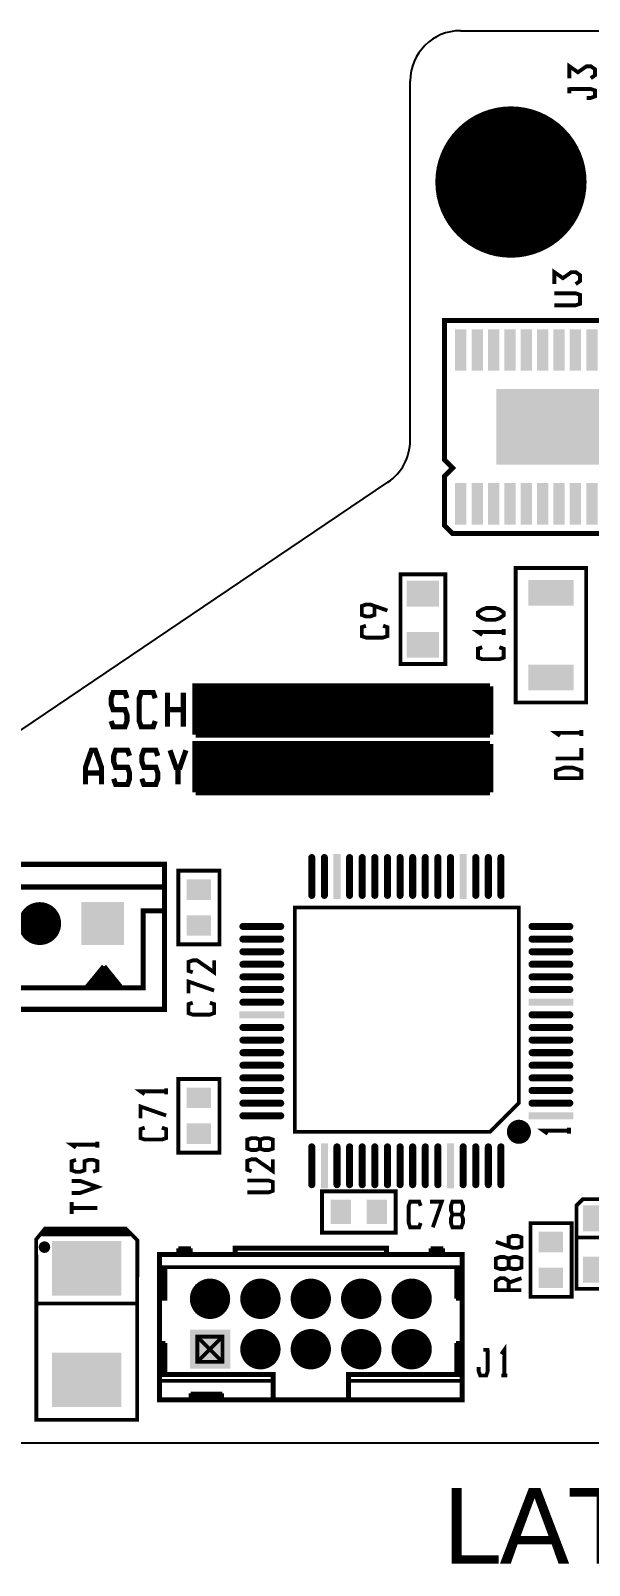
# Model space of a CAD drawing. Extents: x -72 to 72, y -78 to 50.
# Drawn here: x -39.1 to -16.9, y -10.8 to 50 of the extents above; entities that cross this region are included whole.
import ezdxf

# ---------------------------------------------------------------- set-up
doc = ezdxf.new("R2010")
doc.units = 0
doc.header["$MEASUREMENT"] = 0
doc.layers.get('0').update_dxf_attribs({"linetype": 'CONTINUOUS'})
for name, color, linetype in [('22-303-0_DRD', 7, 'CONTINUOUS'), ('22-303-0_SMT', 254, 'CONTINUOUS'), ('22-303-0_SST', 1, 'CONTINUOUS')]:
    doc.layers.add(name, color=color, linetype=linetype)
doc.styles.get("Standard").update_dxf_attribs({"font": 'verdana.ttf', "height": 3})

# ---------------------------------------------------------------- blocks, each defined once
blk = doc.blocks.new('RECTANGLE_1')
blk.add_solid([(0.63627, 0.51308), (0.63627, -0.51308), (-0.63627, 0.51308), (-0.63627, -0.51308)])
blk = doc.blocks.new('RECTANGLE_3')
blk.add_solid([(0.9017, 0.508), (0.9017, -0.508), (-0.9017, 0.508), (-0.9017, -0.508)])
blk = doc.blocks.new('RECTANGLE_7')
blk.add_solid([(0.4826, 0.4064), (0.4826, -0.4064), (-0.4826, 0.4064), (-0.4826, -0.4064)])
blk = doc.blocks.new('RECTANGLE_9')
blk.add_solid([(0.4064, 0.4826), (0.4064, -0.4826), (-0.4064, 0.4826), (-0.4064, -0.4826)])
blk = doc.blocks.new('ROUND_15')
at = {"const_width": 0.8001}
blk.add_lwpolyline([(-0.40005, 0, 1), (0.40005, 0, 1)], format="xyb", close=True, dxfattribs=at)
blk = doc.blocks.new('RECTANGLE_16')
blk.add_solid([(0.8001, 0.7747), (0.8001, -0.7747), (-0.8001, 0.7747), (-0.8001, -0.7747)])
blk = doc.blocks.new('ROUND_17')
at = {"const_width": 0.84963}
blk.add_lwpolyline([(-0.424814, 0, 1), (0.424814, 0, 1)], format="xyb", close=True, dxfattribs=at)
blk = doc.blocks.new('SQUARE_18')
blk.add_solid([(0.84963, 0.84963), (0.84963, -0.84963), (-0.84963, 0.84963), (-0.84963, -0.84963)])
blk = doc.blocks.new('ROUND_28')
at = {"const_width": 2.99974}
blk.add_lwpolyline([(-1.49987, 0, 1), (1.49987, 0, 1)], format="xyb", close=True, dxfattribs=at)
blk = doc.blocks.new('RECTANGLE_30')
blk.add_solid([(1.3716, 1.0795), (1.3716, -1.0795), (-1.3716, 1.0795), (-1.3716, -1.0795)])
blk = doc.blocks.new('RECTANGLE_31')
blk.add_solid([(2.16027, 1.49987), (2.16027, -1.49987), (-2.16027, 1.49987), (-2.16027, -1.49987)])
blk = doc.blocks.new('RECTANGLE_32')
blk.add_solid([(0.22479, 0.82423), (0.22479, -0.82423), (-0.22479, 0.82423), (-0.22479, -0.82423)])
blk = doc.blocks.new('OBLONG_38')
at = {"const_width": 0.2794}
blk.add_lwpolyline([(0, 0.7493), (0, -0.7493)], dxfattribs=at)
at = {"const_width": 0.1397}
for points in [[(-0.06985, 0.7493, 1), (0.06985, 0.7493, 1)], [(-0.06985, -0.7493, 1), (0.06985, -0.7493, 1)]]:
    blk.add_lwpolyline(points, format="xyb", close=True, dxfattribs=at)
blk = doc.blocks.new('RECTANGLE_39')
blk.add_solid([(0.1397, 0.889), (0.1397, -0.889), (-0.1397, 0.889), (-0.1397, -0.889)])
blk = doc.blocks.new('OBLONG_40')
at = {"const_width": 0.2794}
blk.add_lwpolyline([(0.7493, 0), (-0.7493, 0)], dxfattribs=at)
at = {"const_width": 0.1397}
for points in [[(-0.81915, 0, 1), (-0.67945, 0, 1)], [(0.67945, 0, 1), (0.81915, 0, 1)]]:
    blk.add_lwpolyline(points, format="xyb", close=True, dxfattribs=at)
blk = doc.blocks.new('RECTANGLE_41')
blk.add_solid([(0.889, 0.1397), (0.889, -0.1397), (-0.889, 0.1397), (-0.889, -0.1397)])

msp = doc.modelspace()

# ---------------------------------------------------------------- linework, layer by layer
at = {"layer": '22-303-0_DRD'}
for p, q in [((-21.999, 50), (21.999, 50)), ((-24, 33.759), (-24, 48.001)), ((-45.281, 18.341), (-24.882, 32.101)), ((70, -5.999), (-70, -5.999))]:
    msp.add_line(p, q, dxfattribs=at)
for centre, radius, start, end in [((-21.999, 48.001), 1.999, 90, 180), ((-25.999, 33.759), 2, 303.97262, 0.00002)]:
    msp.add_arc(centre, radius, start, end, dxfattribs=at)
at = {"layer": '22-303-0_SST'}
for points, const_width in [([(-16.835, 48.115), (-16.665, 48.235), (-16.665, 48.471), (-16.835, 48.59), (-17.003, 48.59), (-17.343, 48.351), (-17.681, 48.59), (-17.681, 48.115)], 0.152), ([(-17.681, 47.752), (-17.681, 47.513)], 0.152), ([(-17.003, 47.335), (-16.835, 47.335), (-16.665, 47.396), (-16.665, 47.633), (-16.835, 47.691), (-17.681, 47.691)], 0.152), ([(-17.432, 39.954), (-17.262, 40.074), (-17.262, 40.31), (-17.432, 40.429), (-17.6, 40.429), (-17.94, 40.19), (-18.278, 40.429), (-18.278, 39.954)], 0.152), ([(-18.278, 39.591), (-17.432, 39.591), (-17.262, 39.53), (-17.262, 39.174), (-17.432, 39.116), (-18.278, 39.116)], 0.152), ([(-14.191, 38.514), (-22.639, 38.514), (-22.639, 32.99), (-22.314, 32.664), (-22.639, 32.339), (-22.639, 30.391), (-22.314, 30.066), (-14.191, 30.066), (-14.191, 38.514)], 0.201), ([(-17.018, 23.368), (-19.812, 23.368), (-19.812, 28.702), (-17.018, 28.702), (-17.018, 23.368)], 0.152), ([(-24.384, 28.448), (-24.384, 24.892), (-22.606, 24.892), (-22.606, 28.448), (-24.384, 28.448)], 0.152), ([(-25.41, 27.193), (-25.41, 26.838), (-25.58, 26.779), (-25.751, 26.779), (-25.918, 26.838), (-25.918, 27.193), (-25.751, 27.252), (-25.58, 27.252), (-24.902, 27.015)], 0.152), ([(-20.292, 26.822), (-20.46, 26.703), (-20.63, 26.645), (-20.968, 26.645), (-21.138, 26.703), (-21.308, 26.822), (-21.308, 26.939), (-21.138, 27.059), (-20.968, 27.117), (-20.63, 27.117), (-20.46, 27.059), (-20.292, 26.939), (-20.292, 26.822)], 0.152), ([(-25.072, 26.413), (-24.902, 26.355), (-24.902, 25.999), (-25.072, 25.941), (-25.751, 25.941), (-25.918, 25.999), (-25.918, 26.355), (-25.751, 26.413)], 0.152), ([(-20.292, 26.162), (-21.308, 26.162), (-21.138, 26.043)], 0.152), ([(-20.292, 26.279), (-20.292, 26.043)], 0.152), ([(-20.46, 25.56), (-20.292, 25.502), (-20.292, 25.146), (-20.46, 25.085), (-21.138, 25.085), (-21.308, 25.146), (-21.308, 25.502), (-21.138, 25.56)], 0.152), ([(-35.23, 23.538), (-35.309, 23.762), (-35.784, 23.762), (-35.862, 23.538), (-35.862, 23.312), (-35.784, 23.086), (-35.309, 23.086), (-35.23, 22.86), (-35.23, 22.634), (-35.309, 22.408), (-35.784, 22.408), (-35.862, 22.634)], 0.203), ([(-34.112, 22.634), (-34.191, 22.408), (-34.666, 22.408), (-34.745, 22.634), (-34.745, 23.538), (-34.666, 23.762), (-34.191, 23.762), (-34.112, 23.538)], 0.203), ([(-33.627, 22.408), (-33.627, 23.762)], 0.203), ([(-32.995, 22.408), (-32.995, 23.762)], 0.203), ([(-20.828, 24.003), (-32.512, 24.003), (-32.512, 22.098)], 0.254), ([(-20.828, 23.8), (-32.512, 23.8)], 0.254), ([(-32.41, 24.003), (-32.41, 22.098)], 0.254), ([(-32.182, 24.003), (-32.182, 22.098)], 0.254), ([(-31.953, 24.003), (-31.953, 22.098)], 0.254), ([(-31.725, 24.003), (-31.725, 22.098)], 0.254), ([(-31.496, 24.003), (-31.496, 22.098)], 0.254), ([(-31.267, 24.003), (-31.267, 22.098)], 0.254), ([(-31.039, 24.003), (-31.039, 22.098)], 0.254), ([(-30.81, 24.003), (-30.81, 22.098)], 0.254), ([(-30.582, 24.003), (-30.582, 22.098)], 0.254), ([(-30.353, 24.003), (-30.353, 22.098)], 0.254), ([(-30.124, 24.003), (-30.124, 22.098)], 0.254), ([(-29.896, 24.003), (-29.896, 22.098)], 0.254), ([(-29.667, 24.003), (-29.667, 22.098)], 0.254), ([(-29.439, 24.003), (-29.439, 22.098)], 0.254), ([(-29.21, 24.003), (-29.21, 22.098)], 0.254), ([(-28.981, 24.003), (-28.981, 22.098)], 0.254), ([(-28.753, 24.003), (-28.753, 22.098)], 0.254), ([(-28.524, 24.003), (-28.524, 22.098)], 0.254), ([(-28.296, 24.003), (-28.296, 22.098)], 0.254), ([(-28.067, 24.003), (-28.067, 22.098)], 0.254), ([(-27.838, 24.003), (-27.838, 22.098)], 0.254), ([(-27.61, 24.003), (-27.61, 22.098)], 0.254), ([(-27.381, 24.003), (-27.381, 22.098)], 0.254), ([(-27.153, 24.003), (-27.153, 22.098)], 0.254), ([(-26.924, 24.003), (-26.924, 22.098)], 0.254), ([(-26.695, 24.003), (-26.695, 22.098)], 0.254), ([(-26.467, 24.003), (-26.467, 22.098)], 0.254), ([(-26.238, 24.003), (-26.238, 22.098)], 0.254), ([(-26.01, 24.003), (-26.01, 22.098)], 0.254), ([(-25.781, 24.003), (-25.781, 22.098)], 0.254), ([(-25.552, 24.003), (-25.552, 22.098)], 0.254), ([(-25.324, 24.003), (-25.324, 22.098)], 0.254), ([(-25.095, 24.003), (-25.095, 22.098)], 0.254), ([(-24.867, 24.003), (-24.867, 22.098)], 0.254), ([(-24.638, 24.003), (-24.638, 22.098)], 0.254), ([(-24.409, 24.003), (-24.409, 22.098)], 0.254), ([(-24.181, 24.003), (-24.181, 22.098)], 0.254), ([(-23.952, 24.003), (-23.952, 22.098)], 0.254), ([(-23.724, 24.003), (-23.724, 22.098)], 0.254), ([(-23.495, 24.003), (-23.495, 22.098)], 0.254), ([(-23.266, 24.003), (-23.266, 22.098)], 0.254), ([(-23.038, 24.003), (-23.038, 22.098)], 0.254), ([(-22.809, 24.003), (-22.809, 22.098)], 0.254), ([(-22.581, 24.003), (-22.581, 22.098)], 0.254), ([(-22.352, 24.003), (-22.352, 22.098)], 0.254), ([(-22.123, 24.003), (-22.123, 22.098)], 0.254), ([(-21.895, 24.003), (-21.895, 22.098)], 0.254), ([(-21.666, 24.003), (-21.666, 22.098)], 0.254), ([(-21.438, 24.003), (-21.438, 22.098)], 0.254), ([(-21.209, 24.003), (-21.209, 22.098)], 0.254), ([(-20.98, 24.003), (-20.98, 22.098)], 0.254), ([(-20.828, 24.003), (-20.828, 22.098)], 0.254), ([(-32.995, 23.086), (-33.627, 23.086)], 0.203), ([(-20.828, 23.571), (-32.512, 23.571)], 0.254), ([(-20.828, 23.343), (-32.512, 23.343)], 0.254), ([(-20.828, 23.114), (-32.512, 23.114)], 0.254), ([(-20.828, 22.885), (-32.512, 22.885)], 0.254), ([(-20.828, 22.657), (-32.512, 22.657)], 0.254), ([(-20.828, 22.428), (-32.512, 22.428)], 0.254), ([(-20.828, 22.2), (-32.512, 22.2)], 0.254), ([(-20.828, 22.098), (-32.512, 22.098)], 0.254), ([(-17.206, 22.167), (-18.222, 22.167), (-18.052, 22.047)], 0.152), ([(-17.206, 22.283), (-17.206, 22.047)], 0.152), ([(-36.246, 20.122), (-36.246, 20.8), (-36.482, 21.476), (-36.642, 21.476), (-36.878, 20.8), (-36.878, 20.122)], 0.203), ([(-35.128, 21.252), (-35.207, 21.476), (-35.682, 21.476), (-35.761, 21.252), (-35.761, 21.026), (-35.682, 20.8), (-35.207, 20.8), (-35.128, 20.574), (-35.128, 20.348), (-35.207, 20.122), (-35.682, 20.122), (-35.761, 20.348)], 0.203), ([(-34.011, 21.252), (-34.089, 21.476), (-34.564, 21.476), (-34.643, 21.252), (-34.643, 21.026), (-34.564, 20.8), (-34.089, 20.8), (-34.011, 20.574), (-34.011, 20.348), (-34.089, 20.122), (-34.564, 20.122), (-34.643, 20.348)], 0.203), ([(-32.893, 21.476), (-33.129, 20.8), (-33.289, 20.8), (-33.525, 21.476)], 0.203), ([(-20.828, 21.717), (-32.512, 21.717), (-32.512, 19.812)], 0.254), ([(-20.828, 21.514), (-32.512, 21.514)], 0.254), ([(-20.828, 21.285), (-32.512, 21.285)], 0.254), ([(-32.41, 21.717), (-32.41, 19.812)], 0.254), ([(-32.182, 21.717), (-32.182, 19.812)], 0.254), ([(-31.953, 21.717), (-31.953, 19.812)], 0.254), ([(-31.725, 21.717), (-31.725, 19.812)], 0.254), ([(-31.496, 21.717), (-31.496, 19.812)], 0.254), ([(-31.267, 21.717), (-31.267, 19.812)], 0.254), ([(-31.039, 21.717), (-31.039, 19.812)], 0.254), ([(-30.81, 21.717), (-30.81, 19.812)], 0.254), ([(-30.582, 21.717), (-30.582, 19.812)], 0.254), ([(-30.353, 21.717), (-30.353, 19.812)], 0.254), ([(-30.124, 21.717), (-30.124, 19.812)], 0.254), ([(-29.896, 21.717), (-29.896, 19.812)], 0.254), ([(-29.667, 21.717), (-29.667, 19.812)], 0.254), ([(-29.439, 21.717), (-29.439, 19.812)], 0.254), ([(-29.21, 21.717), (-29.21, 19.812)], 0.254), ([(-28.981, 21.717), (-28.981, 19.812)], 0.254), ([(-28.753, 21.717), (-28.753, 19.812)], 0.254), ([(-28.524, 21.717), (-28.524, 19.812)], 0.254), ([(-28.296, 21.717), (-28.296, 19.812)], 0.254), ([(-28.067, 21.717), (-28.067, 19.812)], 0.254), ([(-27.838, 21.717), (-27.838, 19.812)], 0.254), ([(-27.61, 21.717), (-27.61, 19.812)], 0.254), ([(-27.381, 21.717), (-27.381, 19.812)], 0.254), ([(-27.153, 21.717), (-27.153, 19.812)], 0.254), ([(-26.924, 21.717), (-26.924, 19.812)], 0.254), ([(-26.695, 21.717), (-26.695, 19.812)], 0.254), ([(-26.467, 21.717), (-26.467, 19.812)], 0.254), ([(-26.238, 21.717), (-26.238, 19.812)], 0.254), ([(-26.01, 21.717), (-26.01, 19.812)], 0.254), ([(-25.781, 21.717), (-25.781, 19.812)], 0.254), ([(-25.552, 21.717), (-25.552, 19.812)], 0.254), ([(-25.324, 21.717), (-25.324, 19.812)], 0.254), ([(-25.095, 21.717), (-25.095, 19.812)], 0.254), ([(-24.867, 21.717), (-24.867, 19.812)], 0.254), ([(-24.638, 21.717), (-24.638, 19.812)], 0.254), ([(-24.409, 21.717), (-24.409, 19.812)], 0.254), ([(-24.181, 21.717), (-24.181, 19.812)], 0.254), ([(-23.952, 21.717), (-23.952, 19.812)], 0.254), ([(-23.724, 21.717), (-23.724, 19.812)], 0.254), ([(-23.495, 21.717), (-23.495, 19.812)], 0.254), ([(-23.266, 21.717), (-23.266, 19.812)], 0.254), ([(-23.038, 21.717), (-23.038, 19.812)], 0.254), ([(-22.809, 21.717), (-22.809, 19.812)], 0.254), ([(-22.581, 21.717), (-22.581, 19.812)], 0.254), ([(-22.352, 21.717), (-22.352, 19.812)], 0.254), ([(-22.123, 21.717), (-22.123, 19.812)], 0.254), ([(-21.895, 21.717), (-21.895, 19.812)], 0.254), ([(-21.666, 21.717), (-21.666, 19.812)], 0.254), ([(-21.438, 21.717), (-21.438, 19.812)], 0.254), ([(-21.209, 21.717), (-21.209, 19.812)], 0.254), ([(-20.98, 21.717), (-20.98, 19.812)], 0.254), ([(-20.828, 21.717), (-20.828, 19.812)], 0.254), ([(-17.206, 21.565), (-17.206, 21.151), (-18.222, 21.151)], 0.152), ([(-33.208, 20.122), (-33.208, 20.8)], 0.203), ([(-20.828, 21.057), (-32.512, 21.057)], 0.254), ([(-20.828, 20.828), (-32.512, 20.828)], 0.254), ([(-20.828, 20.599), (-32.512, 20.599)], 0.254), ([(-17.206, 20.312), (-17.206, 20.668), (-17.544, 20.785), (-17.884, 20.785), (-18.222, 20.668), (-18.222, 20.312)], 0.152), ([(-36.246, 20.574), (-36.878, 20.574)], 0.203), ([(-20.828, 20.371), (-32.512, 20.371)], 0.254), ([(-20.828, 20.142), (-32.512, 20.142)], 0.254), ([(-17.206, 20.371), (-18.222, 20.371)], 0.152), ([(-20.828, 19.914), (-32.512, 19.914)], 0.254), ([(-20.828, 19.812), (-32.512, 19.812)], 0.254), ([(-46.144, 16.954), (-46.144, 11.204), (-33.744, 11.204), (-33.744, 16.954), (-46.144, 16.954)], 0.201), ([(-33.744, 16.403), (-33.744, 16.055), (-46.144, 16.055)], 0.201), ([(-31.559, 13.78), (-31.559, 16.701), (-33.198, 16.701), (-33.198, 13.78), (-31.559, 13.78)], 0.152), ([(-19.685, 7.493), (-19.685, 15.24), (-28.575, 15.24), (-28.575, 6.35), (-20.828, 6.35), (-19.685, 7.493)], 0.152), ([(-33.744, 15.105), (-34.595, 15.105), (-34.595, 12.055), (-45.344, 12.055), (-45.344, 15.105), (-46.144, 15.105)], 0.201), ([(-36.144, 12.906), (-36.845, 12.055)], 0.201), ([(-36.317, 12.695), (-36.317, 12.055)], 0.201), ([(-36.03, 12.764), (-36.261, 12.764)], 0.201), ([(-36.144, 12.906), (-35.496, 12.106)], 0.201), ([(-36.137, 12.896), (-36.137, 12.055)], 0.201), ([(-31.775, 13.145), (-31.775, 12.672), (-32.454, 13.145), (-32.624, 13.145), (-32.791, 13.086), (-32.791, 12.73), (-32.624, 12.672)], 0.152), ([(-35.59, 12.222), (-36.706, 12.222)], 0.201), ([(-36.678, 12.258), (-36.678, 12.055)], 0.201), ([(-35.738, 12.403), (-36.558, 12.403)], 0.201), ([(-36.497, 12.476), (-36.497, 12.055)], 0.201), ([(-35.883, 12.583), (-36.411, 12.583)], 0.201), ([(-35.956, 12.675), (-35.956, 12.055)], 0.201), ([(-35.778, 12.451), (-35.778, 12.055)], 0.201), ([(-35.598, 12.23), (-35.598, 12.055)], 0.201), ([(-35.496, 12.106), (-35.496, 12.055)], 0.201), ([(-31.775, 11.951), (-32.791, 12.306), (-32.791, 11.834)], 0.152), ([(-35.496, 12.055), (-36.845, 12.055)], 0.201), ([(-31.946, 11.468), (-31.775, 11.41), (-31.775, 11.054), (-31.946, 10.996), (-32.624, 10.996), (-32.791, 11.054), (-32.791, 11.41), (-32.624, 11.468)], 0.152), ([(-31.559, 5.524), (-31.559, 8.445), (-33.198, 8.445), (-33.198, 5.524), (-31.559, 5.524)], 0.152), ([(-33.68, 7.955), (-34.696, 7.955), (-34.529, 7.836)], 0.152), ([(-33.68, 8.075), (-33.68, 7.836)], 0.152), ([(-33.68, 6.998), (-34.696, 7.353), (-34.696, 6.881)], 0.152), ([(-19.985, 6.617), (-19.985, 6.083)], 0.152), ([(-19.848, 6.716), (-19.848, 5.982)], 0.152), ([(-19.573, 6.736), (-19.797, 6.736)], 0.152), ([(-19.71, 6.751), (-19.71, 5.949)], 0.152), ([(-19.573, 6.736), (-19.573, 5.964)], 0.152), ([(-19.436, 6.665), (-19.436, 6.035)], 0.152), ([(-33.851, 6.515), (-33.68, 6.457), (-33.68, 6.101), (-33.851, 6.043), (-34.529, 6.043), (-34.696, 6.101), (-34.696, 6.457), (-34.529, 6.515)], 0.152), ([(-29.952, 6.04), (-30.122, 6.099), (-30.292, 6.099), (-30.46, 6.04), (-30.46, 5.685), (-30.292, 5.626), (-30.122, 5.626), (-29.952, 5.685), (-29.952, 6.04), (-29.784, 6.099), (-29.614, 6.099), (-29.444, 6.04), (-29.444, 5.685), (-29.614, 5.626), (-29.784, 5.626), (-29.952, 5.685)], 0.152), ([(-19.284, 6.325), (-20.086, 6.325)], 0.152), ([(-19.299, 6.462), (-20.071, 6.462)], 0.152), ([(-19.317, 6.187), (-20.051, 6.187)], 0.152), ([(-19.37, 6.599), (-20, 6.599)], 0.152), ([(-19.418, 6.05), (-19.952, 6.05)], 0.152), ([(-19.299, 6.462), (-19.299, 6.238)], 0.152), ([(-17.696, 6.393), (-18.712, 6.393), (-18.542, 6.274)], 0.152), ([(-17.696, 6.51), (-17.696, 6.274)], 0.152), ([(-36.408, 5.842), (-37.424, 5.842), (-37.254, 5.723)], 0.152), ([(-36.408, 5.959), (-36.408, 5.723)], 0.152), ([(-37.254, 5.24), (-37.424, 5.182), (-37.424, 4.826), (-37.254, 4.765), (-37.087, 4.765), (-36.916, 4.826), (-36.916, 5.182), (-36.746, 5.24), (-36.579, 5.24), (-36.408, 5.182), (-36.408, 4.826), (-36.579, 4.765)], 0.152), ([(-29.444, 5.26), (-29.444, 4.788), (-30.122, 5.26), (-30.292, 5.26), (-30.46, 5.202), (-30.46, 4.846), (-30.292, 4.788)], 0.152), ([(-37.424, 4.402), (-37.087, 4.402), (-36.408, 4.166), (-37.087, 3.927), (-37.424, 3.927)], 0.152), ([(-30.46, 4.422), (-29.614, 4.422), (-29.444, 4.364), (-29.444, 4.008), (-29.614, 3.95), (-30.46, 3.95)], 0.152), ([(-27.495, 2.349), (-24.575, 2.349), (-24.575, 3.988), (-27.495, 3.988), (-27.495, 2.349)], 0.152), ([(-23.581, 2.736), (-23.642, 2.565), (-23.998, 2.565), (-24.056, 2.736), (-24.056, 3.414), (-23.998, 3.581), (-23.642, 3.581), (-23.581, 3.414)], 0.152), ([(-23.099, 2.565), (-22.743, 3.581), (-23.218, 3.581)], 0.152), ([(-21.966, 3.073), (-21.905, 3.244), (-21.905, 3.414), (-21.966, 3.581), (-22.322, 3.581), (-22.38, 3.414), (-22.38, 3.244), (-22.322, 3.073), (-21.966, 3.073), (-21.905, 2.906), (-21.905, 2.736), (-21.966, 2.565), (-22.322, 2.565), (-22.38, 2.736), (-22.38, 2.906), (-22.322, 3.073)], 0.152), ([(-17.145, 3.683), (-15.875, 3.683), (-15.621, 3.429), (-15.621, 0.127), (-17.399, 0.127), (-17.399, 3.429), (-17.145, 3.683)], 0.152), ([(-37.424, 3.564), (-37.424, 3.089)], 0.152), ([(-36.408, 3.327), (-37.424, 3.327)], 0.152), ([(-38.826, 0.925), (-38.829, -3.429), (-38.829, -5.067), (-34.831, -5.067), (-34.823, 2.057), (-35.281, 2.515), (-38.481, 2.515), (-38.837, 2.083), (-38.826, 0.925)], 0.152), ([(-35.281, 2.464), (-38.481, 2.464), (-38.608, 2.311), (-38.684, 2.261), (-38.735, 2.21)], 0.152), ([(-38.496, 2.446), (-38.496, 2.286)], 0.152), ([(-35.265, 2.449), (-38.494, 2.449)], 0.152), ([(-38.359, 2.464), (-38.359, 2.286)], 0.152), ([(-38.222, 2.464), (-38.222, 2.286)], 0.152), ([(-38.085, 2.464), (-38.085, 2.286)], 0.152), ([(-37.948, 2.464), (-37.948, 2.286)], 0.152), ([(-37.81, 2.464), (-37.81, 2.286)], 0.152), ([(-37.673, 2.464), (-37.673, 2.286)], 0.152), ([(-37.536, 2.464), (-37.536, 2.286)], 0.152), ([(-37.399, 2.464), (-37.399, 2.286)], 0.152), ([(-37.262, 2.464), (-37.262, 2.286)], 0.152), ([(-37.125, 2.464), (-37.125, 2.286)], 0.152), ([(-36.987, 2.464), (-36.987, 2.286)], 0.152), ([(-36.85, 2.464), (-36.85, 2.286)], 0.152), ([(-36.713, 2.464), (-36.713, 2.286)], 0.152), ([(-36.576, 2.464), (-36.576, 2.286)], 0.152), ([(-36.439, 2.464), (-36.439, 2.286)], 0.152), ([(-36.302, 2.464), (-36.302, 2.286)], 0.152), ([(-36.165, 2.464), (-36.165, 2.286)], 0.152), ([(-36.027, 2.464), (-36.027, 2.286)], 0.152), ([(-35.89, 2.464), (-35.89, 2.286)], 0.152), ([(-35.753, 2.464), (-35.753, 2.286)], 0.152), ([(-35.616, 2.464), (-35.616, 2.286)], 0.152), ([(-35.479, 2.464), (-35.479, 2.286)], 0.152), ([(-35.342, 2.464), (-35.342, 2.286)], 0.152), ([(-35.281, 2.464), (-35.103, 2.286)], 0.152), ([(-35.204, 2.388), (-35.204, 2.286)], 0.152), ([(-17.59, -0.191), (-17.59, 2.731), (-19.228, 2.731), (-19.228, -0.191), (-17.59, -0.191)], 0.152), ([(-38.633, 2.311), (-38.735, 2.21)], 0.152), ([(-38.633, 2.311), (-38.608, 2.286)], 0.152), ([(-38.379, 1.864), (-38.631, 1.864)], 0.152), ([(-35.128, 2.311), (-38.608, 2.311)], 0.152), ([(-35.103, 2.286), (-38.608, 2.286)], 0.152), ([(-38.557, 1.92), (-38.557, 1.633)], 0.152), ([(-38.42, 1.902), (-38.42, 1.651)], 0.152), ([(-31.943, 1.481), (-30.942, 1.481), (-30.942, 1.732), (-24.938, 1.732), (-24.938, 1.481)], 0.198), ([(-20.091, 1.808), (-20.091, 2.164), (-19.924, 2.223), (-19.754, 2.223), (-19.583, 2.164), (-19.583, 1.808), (-19.754, 1.75), (-19.924, 1.75), (-20.599, 1.986)], 0.152), ([(-17.399, 2.159), (-15.621, 2.159)], 0.152), ([(-38.362, 1.727), (-38.649, 1.727)], 0.152), ([(-33.439, -4.27), (-21.941, -4.27), (-21.941, 1.481), (-33.939, 1.481), (-33.939, -4.27), (-33.439, -4.27)], 0.198), ([(-33.195, 1.732), (-33.195, 1.481)], 0.15), ([(-32.695, 1.732), (-33.195, 1.732)], 0.15), ([(-32.695, 1.687), (-33.195, 1.687)], 0.15), ([(-32.695, 1.552), (-33.195, 1.552)], 0.15), ([(-32.695, 1.481), (-33.195, 1.481)], 0.15), ([(-33.124, 1.732), (-33.124, 1.481)], 0.15), ([(-32.99, 1.732), (-32.99, 1.481)], 0.15), ([(-32.855, 1.732), (-32.855, 1.481)], 0.15), ([(-32.72, 1.732), (-32.72, 1.481)], 0.15), ([(-32.695, 1.732), (-32.695, 1.481)], 0.15), ([(-22.687, 1.732), (-23.188, 1.732)], 0.15), ([(-22.687, 1.732), (-22.687, 1.481), (-23.188, 1.481)], 0.15), ([(-23.188, 1.732), (-23.188, 1.481)], 0.15), ([(-22.687, 1.687), (-23.188, 1.687)], 0.15), ([(-22.687, 1.552), (-23.188, 1.552)], 0.15), ([(-23.117, 1.732), (-23.117, 1.481)], 0.15), ([(-22.982, 1.732), (-22.982, 1.481)], 0.15), ([(-22.847, 1.732), (-22.847, 1.481)], 0.15), ([(-22.715, 1.732), (-22.715, 1.481)], 0.15), ([(-20.091, 1.326), (-20.262, 1.384), (-20.432, 1.384), (-20.599, 1.326), (-20.599, 0.97), (-20.432, 0.912), (-20.262, 0.912), (-20.091, 0.97), (-20.091, 1.326), (-19.924, 1.384), (-19.754, 1.384), (-19.583, 1.326), (-19.583, 0.97), (-19.754, 0.912), (-19.924, 0.912), (-20.091, 0.97)], 0.152), ([(-33.706, 0.98), (-33.957, 0.98)], 0.15), ([(-33.706, 0.98), (-33.706, -0.269), (-33.957, -0.269)], 0.15), ([(-33.957, 0.98), (-33.957, -0.269)], 0.15), ([(-33.706, 0.874), (-33.957, 0.874)], 0.15), ([(-33.706, 0.739), (-33.957, 0.739)], 0.15), ([(-33.706, 0.607), (-33.957, 0.607)], 0.15), ([(-21.941, 0.98), (-33.939, 0.98)], 0.15), ([(-33.886, 0.98), (-33.886, -0.269)], 0.15), ([(-33.752, 0.98), (-33.752, -0.269)], 0.15), ([(-21.925, 0.98), (-22.174, 0.98)], 0.15), ([(-21.925, 0.98), (-21.925, -0.269), (-22.174, -0.269)], 0.15), ([(-22.174, 0.98), (-22.174, -0.269)], 0.15), ([(-21.925, 0.874), (-22.174, 0.874)], 0.15), ([(-21.925, 0.739), (-22.174, 0.739)], 0.15), ([(-21.925, 0.607), (-22.174, 0.607)], 0.15), ([(-22.103, 0.98), (-22.103, -0.269)], 0.15), ([(-21.968, 0.98), (-21.968, -0.269)], 0.15), ([(-20.091, 0.074), (-20.091, 0.429), (-20.262, 0.546), (-20.432, 0.546), (-20.599, 0.429), (-20.599, 0.074), (-19.583, 0.074)], 0.152), ([(-20.091, 0.368), (-19.583, 0.546)], 0.152), ([(-33.706, 0.472), (-33.957, 0.472)], 0.15), ([(-33.706, 0.338), (-33.957, 0.338)], 0.15), ([(-33.706, 0.203), (-33.957, 0.203)], 0.15), ([(-33.706, 0.069), (-33.957, 0.069)], 0.15), ([(-33.706, -0.064), (-33.957, -0.064)], 0.15), ([(-32.443, -0.77), (-31.443, 0.231)], 0.15), ([(-32.443, 0.231), (-32.443, -0.77), (-31.443, -0.77), (-31.443, 0.231), (-32.443, 0.231)], 0.15), ([(-31.443, -0.77), (-32.443, 0.231)], 0.15), ([(-30.442, 0.231), (-30.442, -0.77), (-29.441, -0.77), (-29.441, 0.231), (-30.442, 0.231)], 0.15), ([(-29.441, -0.77), (-30.442, 0.231)], 0.15), ([(-30.442, -0.77), (-29.441, 0.231)], 0.15), ([(-28.44, 0.231), (-28.44, -0.77), (-27.44, -0.77), (-27.44, 0.231), (-28.44, 0.231)], 0.15), ([(-27.44, -0.77), (-28.44, 0.231)], 0.15), ([(-28.44, -0.77), (-27.44, 0.231)], 0.15), ([(-26.439, 0.231), (-26.439, -0.77), (-25.438, -0.77), (-25.438, 0.231), (-26.439, 0.231)], 0.15), ([(-25.438, -0.77), (-26.439, 0.231)], 0.15), ([(-26.439, -0.77), (-25.438, 0.231)], 0.15), ([(-24.437, 0.231), (-24.437, -0.77), (-23.437, -0.77), (-23.437, 0.231), (-24.437, 0.231)], 0.15), ([(-23.437, -0.77), (-24.437, 0.231)], 0.15), ([(-24.437, -0.77), (-23.437, 0.231)], 0.15), ([(-21.925, 0.472), (-22.174, 0.472)], 0.15), ([(-21.925, 0.338), (-22.174, 0.338)], 0.15), ([(-21.925, 0.203), (-22.174, 0.203)], 0.15), ([(-21.925, 0.069), (-22.174, 0.069)], 0.15), ([(-21.925, -0.064), (-22.174, -0.064)], 0.15), ([(-38.786, -0.457), (-34.849, -0.457)], 0.152), ([(-33.706, -0.198), (-33.957, -0.198)], 0.15), ([(-21.925, -0.198), (-22.174, -0.198)], 0.15), ([(-32.443, -1.77), (-32.443, -2.771), (-31.443, -2.771), (-31.443, -1.77), (-32.443, -1.77)], 0.15), ([(-31.443, -2.771), (-32.443, -1.77)], 0.15), ([(-32.443, -2.771), (-31.443, -1.77)], 0.15), ([(-29.441, -2.771), (-30.442, -1.77)], 0.15), ([(-30.442, -1.77), (-30.442, -2.771), (-29.441, -2.771), (-29.441, -1.77), (-30.442, -1.77)], 0.15), ([(-30.442, -2.771), (-29.441, -1.77)], 0.15), ([(-28.44, -1.77), (-28.44, -2.771), (-27.44, -2.771), (-27.44, -1.77), (-28.44, -1.77)], 0.15), ([(-27.44, -2.771), (-28.44, -1.77)], 0.15), ([(-28.44, -2.771), (-27.44, -1.77)], 0.15), ([(-25.438, -2.771), (-26.439, -1.77)], 0.15), ([(-26.439, -2.771), (-25.438, -1.77)], 0.15), ([(-26.439, -1.77), (-26.439, -2.771), (-25.438, -2.771), (-25.438, -1.77), (-26.439, -1.77)], 0.15), ([(-23.437, -2.771), (-24.437, -1.77)], 0.15), ([(-24.437, -1.77), (-24.437, -2.771), (-23.437, -2.771), (-23.437, -1.77), (-24.437, -1.77)], 0.15), ([(-24.437, -2.771), (-23.437, -1.77)], 0.15), ([(-33.957, -2.019), (-33.957, -3.272)], 0.15), ([(-33.706, -2.019), (-33.957, -2.019)], 0.15), ([(-33.706, -2.129), (-33.957, -2.129)], 0.15), ([(-33.706, -2.261), (-33.957, -2.261)], 0.15), ([(-33.706, -2.395), (-33.957, -2.395)], 0.15), ([(-33.886, -2.019), (-33.886, -3.272)], 0.15), ([(-33.752, -2.019), (-33.752, -3.272)], 0.15), ([(-33.706, -2.019), (-33.706, -3.272)], 0.15), ([(-22.174, -2.019), (-22.174, -3.272)], 0.15), ([(-21.925, -2.019), (-22.174, -2.019)], 0.15), ([(-21.925, -2.129), (-22.174, -2.129)], 0.15), ([(-21.925, -2.261), (-22.174, -2.261)], 0.15), ([(-21.925, -2.395), (-22.174, -2.395)], 0.15), ([(-22.103, -2.019), (-22.103, -3.272)], 0.15), ([(-21.968, -2.019), (-21.968, -3.272)], 0.15), ([(-21.925, -2.019), (-21.925, -3.272)], 0.15), ([(-21.28, -2.972), (-21.28, -3.142), (-21.219, -3.312), (-20.983, -3.312), (-20.925, -3.142), (-20.925, -2.296)], 0.152), ([(-20.864, -2.296), (-21.102, -2.296)], 0.152), ([(-20.264, -3.312), (-20.264, -2.296), (-20.381, -2.464)], 0.152), ([(-33.706, -2.53), (-33.957, -2.53)], 0.15), ([(-33.706, -2.664), (-33.957, -2.664)], 0.15), ([(-33.706, -2.799), (-33.957, -2.799)], 0.15), ([(-33.706, -2.931), (-33.957, -2.931)], 0.15), ([(-33.706, -3.066), (-33.957, -3.066)], 0.15), ([(-21.925, -2.53), (-22.174, -2.53)], 0.15), ([(-21.925, -2.664), (-22.174, -2.664)], 0.15), ([(-21.925, -2.799), (-22.174, -2.799)], 0.15), ([(-21.925, -2.931), (-22.174, -2.931)], 0.15), ([(-21.925, -3.066), (-22.174, -3.066)], 0.15), ([(-29.439, -4.27), (-29.439, -3.269), (-33.939, -3.269)], 0.198), ([(-33.706, -3.2), (-33.957, -3.2)], 0.15), ([(-33.706, -3.272), (-33.957, -3.272)], 0.15), ([(-29.441, -3.52), (-33.939, -3.52)], 0.15), ([(-26.441, -4.27), (-26.441, -3.269), (-21.941, -3.269)], 0.198), ([(-26.439, -3.52), (-21.941, -3.52)], 0.15), ([(-21.925, -3.2), (-22.174, -3.2)], 0.15), ([(-21.925, -3.272), (-22.174, -3.272)], 0.15), ([(-20.145, -3.312), (-20.381, -3.312)], 0.152), ([(-32.705, -4.021), (-32.705, -4.272)], 0.15), ([(-31.453, -4.021), (-32.705, -4.021)], 0.15), ([(-31.453, -4.021), (-31.453, -4.272), (-32.705, -4.272)], 0.15), ([(-31.453, -4.067), (-32.705, -4.067)], 0.15), ([(-31.453, -4.201), (-32.705, -4.201)], 0.15), ([(-32.634, -4.021), (-32.634, -4.272)], 0.15), ([(-32.499, -4.021), (-32.499, -4.272)], 0.15), ([(-32.365, -4.021), (-32.365, -4.272)], 0.15), ([(-32.233, -4.021), (-32.233, -4.272)], 0.15), ([(-32.098, -4.021), (-32.098, -4.272)], 0.15), ([(-31.963, -4.021), (-31.963, -4.272)], 0.15), ([(-31.829, -4.021), (-31.829, -4.272)], 0.15), ([(-31.694, -4.021), (-31.694, -4.272)], 0.15), ([(-31.562, -4.021), (-31.562, -4.272)], 0.15)]:
    msp.add_lwpolyline(points, dxfattribs=dict(at, const_width=const_width))
at = {"layer": '22-303-0_SST', "const_width": 0.152}
for points in [[(-19.685, 6.751, 0.414214), (-20.086, 6.35)], [(-19.284, 6.35, 0.414214), (-19.685, 6.751)], [(-20.086, 6.35, 0.414214), (-19.685, 5.949)], [(-19.685, 5.949, 0.414214), (-19.284, 6.35)], [(-38.506, 1.93, 0.414214), (-38.659, 1.778)], [(-38.659, 1.778, 0.414214), (-38.506, 1.626)], [(-38.354, 1.778, 0.414214), (-38.506, 1.93)], [(-38.506, 1.626, 0.414214), (-38.354, 1.778)]]:
    msp.add_lwpolyline(points, format="xyb", dxfattribs=at)

# ---------------------------------------------------------------- block references
at = {"layer": '22-303-0_SMT'}
for name, p in [('ROUND_28', (-20, 44)), ('RECTANGLE_32', (-21.989, 37.341)), ('RECTANGLE_32', (-21.339, 37.341)), ('RECTANGLE_32', (-20.691, 37.341)), ('RECTANGLE_32', (-20.041, 37.341)), ('RECTANGLE_32', (-19.39, 37.341)), ('RECTANGLE_32', (-18.74, 37.341)), ('RECTANGLE_32', (-18.09, 37.341)), ('RECTANGLE_32', (-17.44, 37.341)), ('RECTANGLE_32', (-16.789, 37.341)), ('RECTANGLE_31', (-18.415, 34.29)), ('RECTANGLE_32', (-21.989, 31.239)), ('RECTANGLE_32', (-21.339, 31.239)), ('RECTANGLE_32', (-20.691, 31.239)), ('RECTANGLE_32', (-20.041, 31.239)), ('RECTANGLE_32', (-19.39, 31.239)), ('RECTANGLE_32', (-18.74, 31.239)), ('RECTANGLE_32', (-18.09, 31.239)), ('RECTANGLE_32', (-17.44, 31.239)), ('RECTANGLE_32', (-16.789, 31.239)), ('RECTANGLE_1', (-23.495, 27.686)), ('RECTANGLE_3', (-18.415, 27.711)), ('RECTANGLE_1', (-23.495, 25.654)), ('RECTANGLE_3', (-18.415, 24.359)), ('OBLONG_38', (-27.902, 16.472)), ('OBLONG_38', (-27.402, 16.472)), ('RECTANGLE_39', (-26.901, 16.472)), ('OBLONG_38', (-26.401, 16.472)), ('OBLONG_38', (-25.9, 16.472)), ('OBLONG_38', (-25.4, 16.472)), ('OBLONG_38', (-24.9, 16.472)), ('OBLONG_38', (-24.399, 16.472)), ('OBLONG_38', (-23.899, 16.472)), ('OBLONG_38', (-23.398, 16.472)), ('OBLONG_38', (-22.898, 16.472)), ('OBLONG_38', (-22.398, 16.472)), ('RECTANGLE_39', (-21.897, 16.472)), ('OBLONG_38', (-21.397, 16.472)), ('OBLONG_38', (-20.897, 16.472)), ('OBLONG_38', (-20.396, 16.472)), ('RECTANGLE_7', (-32.385, 15.951)), ('ROUND_17', (-38.694, 14.605)), ('SQUARE_18', (-36.195, 14.605)), ('RECTANGLE_7', (-32.385, 14.529)), ('OBLONG_40', (-29.883, 14.491)), ('OBLONG_40', (-18.415, 14.491)), ('OBLONG_40', (-29.883, 13.99)), ('OBLONG_40', (-18.415, 13.99)), ('OBLONG_40', (-29.883, 13.49)), ('OBLONG_40', (-18.415, 13.49)), ('OBLONG_40', (-29.883, 12.99)), ('OBLONG_40', (-18.415, 12.99)), ('OBLONG_40', (-29.883, 12.489)), ('OBLONG_40', (-18.415, 12.489)), ('OBLONG_40', (-29.883, 11.989)), ('OBLONG_40', (-29.883, 11.488)), ('OBLONG_40', (-18.415, 11.989)), ('RECTANGLE_41', (-18.415, 11.488)), ('RECTANGLE_41', (-29.883, 10.988)), ('OBLONG_40', (-18.415, 10.988)), ('OBLONG_40', (-29.883, 10.488)), ('OBLONG_40', (-18.415, 10.488)), ('OBLONG_40', (-29.883, 9.987)), ('OBLONG_40', (-18.415, 9.987)), ('OBLONG_40', (-29.883, 9.487)), ('OBLONG_40', (-29.883, 8.987)), ('OBLONG_40', (-18.415, 9.487)), ('OBLONG_40', (-18.415, 8.987)), ('OBLONG_40', (-29.883, 8.486)), ('OBLONG_40', (-18.415, 8.486)), ('RECTANGLE_7', (-32.385, 7.696)), ('OBLONG_40', (-29.883, 7.986)), ('OBLONG_40', (-18.415, 7.986)), ('OBLONG_40', (-29.883, 7.485)), ('OBLONG_40', (-18.415, 7.485)), ('OBLONG_40', (-29.883, 6.985)), ('RECTANGLE_41', (-18.415, 6.985)), ('RECTANGLE_7', (-32.385, 6.274)), ('OBLONG_38', (-27.902, 5.004)), ('RECTANGLE_39', (-27.402, 5.004)), ('OBLONG_38', (-26.901, 5.004)), ('OBLONG_38', (-26.401, 5.004)), ('OBLONG_38', (-25.9, 5.004)), ('OBLONG_38', (-25.4, 5.004)), ('OBLONG_38', (-24.9, 5.004)), ('OBLONG_38', (-24.399, 5.004)), ('OBLONG_38', (-23.899, 5.004)), ('OBLONG_38', (-23.398, 5.004)), ('OBLONG_38', (-22.898, 5.004)), ('RECTANGLE_39', (-22.398, 5.004)), ('OBLONG_38', (-21.897, 5.004)), ('OBLONG_38', (-21.397, 5.004)), ('OBLONG_38', (-20.897, 5.004)), ('OBLONG_38', (-20.396, 5.004)), ('RECTANGLE_9', (-26.746, 3.175)), ('RECTANGLE_9', (-25.324, 3.175)), ('RECTANGLE_1', (-16.51, 2.921)), ('RECTANGLE_30', (-36.83, 0.94)), ('RECTANGLE_7', (-18.415, 1.981)), ('RECTANGLE_1', (-16.51, 0.889)), ('RECTANGLE_7', (-18.415, 0.559)), ('ROUND_15', (-31.938, -0.269)), ('ROUND_15', (-29.939, -0.269)), ('ROUND_15', (-27.94, -0.269)), ('ROUND_15', (-25.941, -0.269)), ('ROUND_15', (-23.939, -0.269)), ('RECTANGLE_16', (-31.938, -2.268)), ('ROUND_15', (-29.939, -2.268)), ('ROUND_15', (-27.94, -2.268)), ('ROUND_15', (-25.941, -2.268)), ('ROUND_15', (-23.939, -2.268)), ('RECTANGLE_30', (-36.83, -3.48))]:
    msp.add_blockref(name, p, dxfattribs=at)

# ---------------------------------------------------------------- texts
at = {"layer": '22-303-0_DRD', "linetype": 'Continuous'}
msp.add_text('LATO COMP0NENTI', height=3, dxfattribs=at).set_placement((-22.762, -10.776))

doc.saveas('drawing.dxf')
